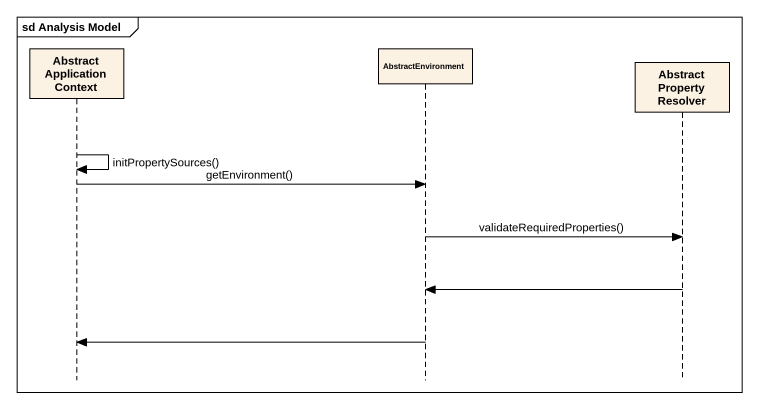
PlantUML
@startuml
mainframe sd Analysis Model
hide footbox
participant AbstractApplicationContext
participant AbstractEnvironment
participant AbstractPropertyResolver

AbstractApplicationContext -> AbstractApplicationContext : initPropertySources()
AbstractApplicationContext -> AbstractEnvironment : getEnvironment()
AbstractEnvironment -> AbstractPropertyResolver : validateRequiredProperties()
AbstractPropertyResolver -> AbstractEnvironment
AbstractEnvironment -> AbstractApplicationContext
@enduml
